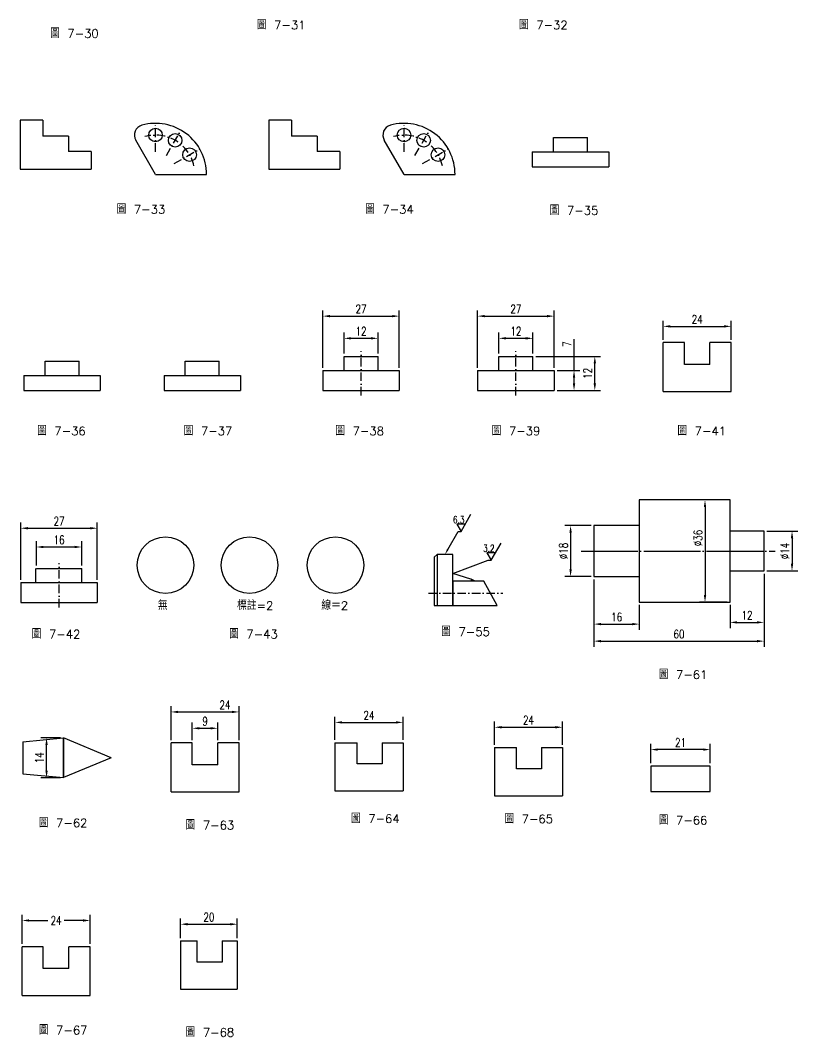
# Model space of a CAD drawing. Extents: x 71 to 345, y -456 to 258.
# Drawn here: x 70.9 to 345.1, y -456 to -97.5 of the extents above; entities that cross this region are included whole.
import ezdxf
from ezdxf import colors
from ezdxf.entities.mleader import LeaderData, LeaderLine
from ezdxf.math import Vec2, Vec3

# ---------------------------------------------------------------- set-up
doc = ezdxf.new("R2010")
doc.units = 0
doc.linetypes.add('CEN3', pattern=[5, 3, -1, 0, -1])
doc.linetypes.add('中心線', pattern=[22, 20, -1, 0, -1])
doc.layers.get('0').update_dxf_attribs({"color": 3, "linetype": 'CONTINUOUS'})
doc.layers.get('DEFPOINTS').update_dxf_attribs({"color": 3, "linetype": 'CONTINUOUS'})
for name, color, linetype in [('CENT3', 1, 'CEN3'), ('文字', 6, 'CONTINUOUS'), ('輪廓線', 7, 'CONTINUOUS')]:
    doc.layers.add(name, color=color, linetype=linetype)
doc.styles.add('CNS', font='romans.shx', dxfattribs={"width": 0.75, "height": 3, "bigfont": 'chineset.shx'})
doc.styles.add('CNS1', font='txt.shx', dxfattribs={"height": 3, "bigfont": 'chineset.shx'})
doc.styles.add('CNS75', font='txt.shx', dxfattribs={"width": 0.75, "height": 3})
doc.dimstyles.new('CNS', dxfattribs={"dimscale": 0, "dimtxt": 3, "dimasz": 2.5, "dimexe": 2, "dimexo": 1, "dimgap": 1, "dimtad": 1, "dimdec": 1, "dimdsep": 46, "dimtxsty": 'CNS75', "dimcen": 0, "dimclrd": 3, "dimclre": 3, "dimclrt": 3, "dimadec": 0, "dimazin": 0, "dimtp": 0.3, "dimtm": 0.3, "dimtfac": 1, "dimtdec": 1, "dimtmove": 0, "dimatfit": 3, "dimfxl": 2, "dimtolj": 1, "dimtzin": 0, "dimarcsym": 0})

# ---------------------------------------------------------------- blocks, each defined once
blk = doc.blocks.new('*D14')
at = {"layer": 'DEFPOINTS', "color": 0}
for p in [(273.24, -293.7), (289.24, -302.7), (289.24, -310.48)]:
    blk.add_point(p, dxfattribs=at)
at = {"layer": '輪廓線', "color": 3, "lineweight": -2}
for p, q in [((273.24, -294.7), (273.24, -312.48)), ((289.24, -303.7), (289.24, -312.48)), ((275.74, -310.48), (286.74, -310.48))]:
    blk.add_line(p, q, dxfattribs=at)
at = {"layer": '輪廓線', "color": 3}
for points in [[(275.74, -310.06), (275.74, -310.9), (273.24, -310.48)], [(286.74, -310.06), (286.74, -310.9), (289.24, -310.48)]]:
    blk.add_solid(points, dxfattribs=at)
at = {"layer": '輪廓線', "color": 3, "insert": (281.24, -307.98), "char_height": 3, "attachment_point": 5, "style": 'CNS75'}
blk.add_mtext('\\A1;16', dxfattribs=at)
blk = doc.blocks.new('*D15')
at = {"layer": 'DEFPOINTS', "color": 0}
for p in [(273.24, -293.7), (333.24, -291.7), (333.24, -316.48)]:
    blk.add_point(p, dxfattribs=at)
at = {"layer": '輪廓線', "color": 3, "lineweight": -2}
for p, q in [((333.24, -292.7), (333.24, -318.48)), ((273.24, -294.7), (273.24, -318.48)), ((275.74, -316.48), (330.74, -316.48))]:
    blk.add_line(p, q, dxfattribs=at)
at = {"layer": '輪廓線', "color": 3}
for points in [[(275.74, -316.06), (275.74, -316.9), (273.24, -316.48)], [(330.74, -316.06), (330.74, -316.9), (333.24, -316.48)]]:
    blk.add_solid(points, dxfattribs=at)
at = {"layer": '輪廓線', "color": 3, "insert": (303.24, -313.98), "char_height": 3, "attachment_point": 5, "style": 'CNS75'}
blk.add_mtext('\\A1;60', dxfattribs=at)
blk = doc.blocks.new('*D16')
at = {"layer": 'DEFPOINTS', "color": 0}
for p in [(333.24, -291.7), (321.24, -302.7), (333.24, -309.86)]:
    blk.add_point(p, dxfattribs=at)
at = {"layer": '輪廓線', "color": 3, "lineweight": -2}
for p, q in [((333.24, -292.7), (333.24, -311.86)), ((321.24, -303.7), (321.24, -311.86)), ((323.74, -309.86), (330.74, -309.86))]:
    blk.add_line(p, q, dxfattribs=at)
at = {"layer": '輪廓線', "color": 3}
for points in [[(323.74, -309.45), (323.74, -310.28), (321.24, -309.86)], [(330.74, -309.45), (330.74, -310.28), (333.24, -309.86)]]:
    blk.add_solid(points, dxfattribs=at)
at = {"layer": '輪廓線', "color": 3, "insert": (327.24, -307.36), "char_height": 3, "attachment_point": 5, "style": 'CNS75'}
blk.add_mtext('\\A1;12', dxfattribs=at)
blk = doc.blocks.new('*D17')
at = {"layer": 'DEFPOINTS', "color": 0}
for p in [(273.24, -275.7), (264.98, -293.7), (273.24, -293.7)]:
    blk.add_point(p, dxfattribs=at)
at = {"layer": '輪廓線', "color": 3, "lineweight": -2}
for p, q in [((272.24, -275.7), (262.98, -275.7)), ((264.98, -278.2), (264.98, -291.2)), ((272.24, -293.7), (262.98, -293.7))]:
    blk.add_line(p, q, dxfattribs=at)
at = {"layer": '輪廓線', "color": 3}
for points in [[(264.57, -278.2), (265.4, -278.2), (264.98, -275.7)], [(264.57, -291.2), (265.4, -291.2), (264.98, -293.7)]]:
    blk.add_solid(points, dxfattribs=at)
at = {"layer": '輪廓線', "color": 3, "insert": (262.48, -284.7), "char_height": 3, "attachment_point": 5, "rotation": 90, "style": 'CNS75'}
blk.add_mtext('\\A1;%%c18', dxfattribs=at)
blk = doc.blocks.new('*D18')
at = {"layer": 'DEFPOINTS', "color": 0}
for p in [(321.24, -266.7), (312.42, -302.7), (321.24, -302.7)]:
    blk.add_point(p, dxfattribs=at)
at = {"layer": '輪廓線', "color": 3, "lineweight": -2}
for p, q in [((320.24, -266.7), (310.42, -266.7)), ((312.42, -269.2), (312.42, -300.2)), ((320.24, -302.7), (310.42, -302.7))]:
    blk.add_line(p, q, dxfattribs=at)
at = {"layer": '輪廓線', "color": 3}
for points in [[(312, -269.2), (312.84, -269.2), (312.42, -266.7)], [(312, -300.2), (312.84, -300.2), (312.42, -302.7)]]:
    blk.add_solid(points, dxfattribs=at)
at = {"layer": '輪廓線', "color": 3, "insert": (309.92, -280.12), "char_height": 3, "attachment_point": 5, "rotation": 90, "style": 'CNS75'}
blk.add_mtext('\\A1;%%c36', dxfattribs=at)
blk = doc.blocks.new('*D19')
at = {"layer": 'DEFPOINTS', "color": 0}
for p in [(333.24, -277.7), (333.24, -291.7), (343.11, -291.7)]:
    blk.add_point(p, dxfattribs=at)
at = {"layer": '輪廓線', "color": 3, "lineweight": -2}
for p, q in [((334.24, -277.7), (345.11, -277.7)), ((343.11, -280.2), (343.11, -289.2)), ((334.24, -291.7), (345.11, -291.7))]:
    blk.add_line(p, q, dxfattribs=at)
at = {"layer": '輪廓線', "color": 3}
for points in [[(342.7, -280.2), (343.53, -280.2), (343.11, -277.7)], [(342.7, -289.2), (343.53, -289.2), (343.11, -291.7)]]:
    blk.add_solid(points, dxfattribs=at)
at = {"layer": '輪廓線', "color": 3, "insert": (340.61, -284.7), "char_height": 3, "attachment_point": 5, "rotation": 90, "style": 'CNS75'}
blk.add_mtext('\\A1;%%c14', dxfattribs=at)
blk = doc.blocks.new('*D20')
at = {"color": 3, "lineweight": -2}
for p, q in [((131.52, -351.38), (131.52, -345.21)), ((134.02, -347.21), (138.02, -347.21)), ((140.52, -351.38), (140.52, -345.21))]:
    blk.add_line(p, q, dxfattribs=at)
at = {"color": 3}
for points in [[(134.02, -346.8), (134.02, -347.63), (131.52, -347.21)], [(138.02, -346.8), (138.02, -347.63), (140.52, -347.21)]]:
    blk.add_solid(points, dxfattribs=at)
at = {"layer": 'DEFPOINTS', "color": 0}
for p in [(140.52, -347.21), (131.52, -352.38), (140.52, -352.38)]:
    blk.add_point(p, dxfattribs=at)
at = {"color": 3, "insert": (136.02, -344.71), "char_height": 3, "attachment_point": 5, "style": 'CNS75'}
blk.add_mtext('\\A1;9', dxfattribs=at)
blk = doc.blocks.new('*D21')
at = {"color": 3, "lineweight": -2}
for p, q in [((124.02, -351.38), (124.02, -339.45)), ((148.02, -351.38), (148.02, -339.45)), ((126.52, -341.45), (145.52, -341.45))]:
    blk.add_line(p, q, dxfattribs=at)
at = {"color": 3}
for points in [[(126.52, -341.03), (126.52, -341.86), (124.02, -341.45)], [(145.52, -341.03), (145.52, -341.86), (148.02, -341.45)]]:
    blk.add_solid(points, dxfattribs=at)
at = {"layer": 'DEFPOINTS', "color": 0}
for p in [(148.02, -341.45), (124.02, -352.38), (148.02, -352.38)]:
    blk.add_point(p, dxfattribs=at)
at = {"color": 3, "insert": (143.04, -338.95), "char_height": 3, "attachment_point": 5, "style": 'CNS75'}
blk.add_mtext('\\A1;24', dxfattribs=at)
blk = doc.blocks.new('*D22')
at = {"color": 3, "lineweight": -2}
for p, q in [((297.65, -210.22), (297.65, -203.47)), ((321.65, -210.22), (321.65, -203.47)), ((300.15, -205.47), (319.15, -205.47))]:
    blk.add_line(p, q, dxfattribs=at)
at = {"color": 3}
for points in [[(300.15, -205.05), (300.15, -205.88), (297.65, -205.47)], [(319.15, -205.05), (319.15, -205.88), (321.65, -205.47)]]:
    blk.add_solid(points, dxfattribs=at)
at = {"layer": 'DEFPOINTS', "color": 0}
for p in [(321.65, -205.47), (297.65, -211.22), (321.65, -211.22)]:
    blk.add_point(p, dxfattribs=at)
at = {"color": 3, "insert": (309.65, -202.97), "char_height": 3, "attachment_point": 5, "style": 'CNS75'}
blk.add_mtext('\\A1;24', dxfattribs=at)
blk = doc.blocks.new('*D32')
at = {"color": 3, "lineweight": -2}
for p, q in [((71.02, -294.86), (71.02, -274.66)), ((98.02, -294.86), (98.02, -274.66)), ((73.52, -276.66), (95.52, -276.66))]:
    blk.add_line(p, q, dxfattribs=at)
at = {"color": 3}
for points in [[(73.52, -276.25), (73.52, -277.08), (71.02, -276.66)], [(95.52, -276.25), (95.52, -277.08), (98.02, -276.66)]]:
    blk.add_solid(points, dxfattribs=at)
at = {"layer": 'DEFPOINTS', "color": 0}
for p in [(98.02, -276.66), (71.02, -295.86), (98.02, -295.86)]:
    blk.add_point(p, dxfattribs=at)
at = {"color": 3, "insert": (84.52, -274.16), "char_height": 3, "attachment_point": 5, "style": 'CNS75'}
blk.add_mtext('\\A1;27', dxfattribs=at)
blk = doc.blocks.new('*D33')
at = {"layer": 'DEFPOINTS', "color": 0}
for p in [(92.52, -283.28), (76.52, -290.86), (92.52, -290.86)]:
    blk.add_point(p, dxfattribs=at)
at = {"layer": '輪廓線', "color": 3, "lineweight": -2}
for p, q in [((76.52, -289.86), (76.52, -281.28)), ((92.52, -289.86), (92.52, -281.28)), ((79.02, -283.28), (90.02, -283.28))]:
    blk.add_line(p, q, dxfattribs=at)
at = {"layer": '輪廓線', "color": 3}
for points in [[(79.02, -282.86), (79.02, -283.7), (76.52, -283.28)], [(90.02, -282.86), (90.02, -283.7), (92.52, -283.28)]]:
    blk.add_solid(points, dxfattribs=at)
at = {"layer": '輪廓線', "color": 3, "insert": (84.52, -280.78), "char_height": 3, "attachment_point": 5, "style": 'CNS75'}
blk.add_mtext('\\A1;16', dxfattribs=at)
blk = doc.blocks.new('*D34')
at = {"color": 3, "lineweight": -2}
for p, q in [((232.2, -220.07), (232.2, -199.87)), ((259.2, -220.07), (259.2, -199.87)), ((234.7, -201.87), (256.7, -201.87))]:
    blk.add_line(p, q, dxfattribs=at)
at = {"color": 3}
for points in [[(234.7, -201.45), (234.7, -202.28), (232.2, -201.87)], [(256.7, -201.45), (256.7, -202.28), (259.2, -201.87)]]:
    blk.add_solid(points, dxfattribs=at)
at = {"layer": 'DEFPOINTS', "color": 0}
for p in [(259.2, -201.87), (232.2, -221.07), (259.2, -221.07)]:
    blk.add_point(p, dxfattribs=at)
at = {"color": 3, "insert": (245.7, -199.37), "char_height": 3, "attachment_point": 5, "style": 'CNS75'}
blk.add_mtext('\\A1;27', dxfattribs=at)
blk = doc.blocks.new('*D35')
at = {"layer": 'DEFPOINTS', "color": 0}
for p in [(259.2, -221.07), (266.21, -221.07), (259.2, -228.07)]:
    blk.add_point(p, dxfattribs=at)
at = {"layer": '輪廓線', "color": 3, "lineweight": -2}
for p, q in [((266.21, -221.07), (266.21, -209.98)), ((260.2, -221.07), (268.21, -221.07)), ((266.21, -225.57), (266.21, -223.57)), ((260.2, -228.07), (268.21, -228.07))]:
    blk.add_line(p, q, dxfattribs=at)
at = {"layer": '輪廓線', "color": 3}
for points in [[(265.79, -223.57), (266.63, -223.57), (266.21, -221.07)], [(265.79, -225.57), (266.63, -225.57), (266.21, -228.07)]]:
    blk.add_solid(points, dxfattribs=at)
at = {"layer": '輪廓線', "color": 3, "insert": (263.71, -211.73), "char_height": 3, "attachment_point": 5, "rotation": 90, "style": 'CNS75'}
blk.add_mtext('\\A1;7', dxfattribs=at)
blk = doc.blocks.new('*D36')
at = {"layer": 'DEFPOINTS', "color": 0}
for p in [(251.7, -216.07), (273.54, -216.07), (259.2, -228.07)]:
    blk.add_point(p, dxfattribs=at)
at = {"layer": '輪廓線', "color": 3, "lineweight": -2}
for p, q in [((252.7, -216.07), (275.54, -216.07)), ((273.54, -225.57), (273.54, -218.57)), ((260.2, -228.07), (275.54, -228.07))]:
    blk.add_line(p, q, dxfattribs=at)
at = {"layer": '輪廓線', "color": 3}
for points in [[(273.12, -218.57), (273.96, -218.57), (273.54, -216.07)], [(273.12, -225.57), (273.96, -225.57), (273.54, -228.07)]]:
    blk.add_solid(points, dxfattribs=at)
at = {"layer": '輪廓線', "color": 3, "insert": (271.04, -222.07), "char_height": 3, "attachment_point": 5, "rotation": 90, "style": 'CNS75'}
blk.add_mtext('\\A1;12', dxfattribs=at)
blk = doc.blocks.new('6.3')
for p, q in [((0, 0), (3.5, 6.06)), ((1.5, 2.6), (-1.5, 2.6)), ((-1.5, 2.6), (0, 0))]:
    blk.add_line(p, q)
at = {"style": 'CNS', "width": 0.75}
blk.add_text('6.3', height=2.5, dxfattribs=at).set_placement((-2.82, 2.93))
blk = doc.blocks.new('3.2')
for p, q in [((0, 0), (3.5, 6.06)), ((1.5, 2.6), (-1.5, 2.6)), ((-1.5, 2.6), (0, 0))]:
    blk.add_line(p, q)
at = {"style": 'CNS', "width": 0.75}
blk.add_text('3.2', height=2.5, dxfattribs=at).set_placement((-2.82, 2.93))
blk = doc.blocks.new('*D38')
at = {"color": 3, "lineweight": -2}
for p, q in [((239.7, -215.07), (239.7, -207.69)), ((251.7, -215.07), (251.7, -207.69)), ((242.2, -209.69), (249.2, -209.69))]:
    blk.add_line(p, q, dxfattribs=at)
at = {"color": 3}
for points in [[(242.2, -209.27), (242.2, -210.11), (239.7, -209.69)], [(249.2, -209.27), (249.2, -210.11), (251.7, -209.69)]]:
    blk.add_solid(points, dxfattribs=at)
at = {"layer": 'DEFPOINTS', "color": 0}
for p in [(251.7, -209.69), (239.7, -216.07), (251.7, -216.07)]:
    blk.add_point(p, dxfattribs=at)
at = {"color": 3, "insert": (245.7, -207.19), "char_height": 3, "attachment_point": 5, "style": 'CNS75'}
blk.add_mtext('\\A1;12', dxfattribs=at)
blk = doc.blocks.new('*D42')
at = {"color": 3, "lineweight": -2}
for p, q in [((177.56, -220.07), (177.56, -199.87)), ((204.56, -220.07), (204.56, -199.87)), ((180.06, -201.87), (202.06, -201.87))]:
    blk.add_line(p, q, dxfattribs=at)
at = {"color": 3}
for points in [[(180.06, -201.45), (180.06, -202.28), (177.56, -201.87)], [(202.06, -201.45), (202.06, -202.28), (204.56, -201.87)]]:
    blk.add_solid(points, dxfattribs=at)
at = {"layer": 'DEFPOINTS', "color": 0}
for p in [(204.56, -201.87), (177.56, -221.07), (204.56, -221.07)]:
    blk.add_point(p, dxfattribs=at)
at = {"color": 3, "insert": (191.06, -199.37), "char_height": 3, "attachment_point": 5, "style": 'CNS75'}
blk.add_mtext('\\A1;27', dxfattribs=at)
blk = doc.blocks.new('*D41')
at = {"color": 3, "lineweight": -2}
for p, q in [((185.06, -215.07), (185.06, -207.69)), ((197.06, -215.07), (197.06, -207.69)), ((187.56, -209.69), (194.56, -209.69))]:
    blk.add_line(p, q, dxfattribs=at)
at = {"color": 3}
for points in [[(187.56, -209.27), (187.56, -210.11), (185.06, -209.69)], [(194.56, -209.27), (194.56, -210.11), (197.06, -209.69)]]:
    blk.add_solid(points, dxfattribs=at)
at = {"layer": 'DEFPOINTS', "color": 0}
for p in [(197.06, -209.69), (185.06, -216.07), (197.06, -216.07)]:
    blk.add_point(p, dxfattribs=at)
at = {"color": 3, "insert": (191.06, -207.19), "char_height": 3, "attachment_point": 5, "style": 'CNS75'}
blk.add_mtext('\\A1;12', dxfattribs=at)
blk = doc.blocks.new('*D46')
at = {"color": 3, "lineweight": -2}
for p, q in [((85.03, -350.63), (78.11, -350.63)), ((80.11, -362.13), (80.11, -353.13)), ((85.03, -364.63), (78.11, -364.63))]:
    blk.add_line(p, q, dxfattribs=at)
at = {"color": 3}
for points in [[(79.69, -353.13), (80.52, -353.13), (80.11, -350.63)], [(79.69, -362.13), (80.52, -362.13), (80.11, -364.63)]]:
    blk.add_solid(points, dxfattribs=at)
at = {"layer": 'DEFPOINTS', "color": 0}
for p in [(80.11, -350.63), (86.03, -350.63), (86.03, -364.63)]:
    blk.add_point(p, dxfattribs=at)
at = {"color": 3, "insert": (77.61, -357.63), "char_height": 3, "attachment_point": 5, "rotation": 90, "style": 'CNS75'}
blk.add_mtext('\\A1;14', dxfattribs=at)
blk = doc.blocks.new('*D47')
at = {"color": 3, "lineweight": -2}
for p, q in [((293.27, -359.56), (293.27, -352.73)), ((311.77, -354.73), (295.77, -354.73)), ((314.27, -359.56), (314.27, -352.73))]:
    blk.add_line(p, q, dxfattribs=at)
at = {"color": 3}
for points in [[(295.77, -354.31), (295.77, -355.14), (293.27, -354.73)], [(311.77, -354.31), (311.77, -355.14), (314.27, -354.73)]]:
    blk.add_solid(points, dxfattribs=at)
at = {"layer": 'DEFPOINTS', "color": 0}
for p in [(293.27, -354.73), (293.27, -360.56), (314.27, -360.56)]:
    blk.add_point(p, dxfattribs=at)
at = {"color": 3, "insert": (303.77, -352.23), "char_height": 3, "attachment_point": 5, "style": 'CNS75'}
blk.add_mtext('\\A1;21', dxfattribs=at)
blk = doc.blocks.new('*D50')
at = {"color": 3, "lineweight": -2}
for p, q in [((181.87, -351.31), (181.87, -343.14)), ((205.87, -351.31), (205.87, -343.14)), ((184.37, -345.14), (203.37, -345.14))]:
    blk.add_line(p, q, dxfattribs=at)
at = {"color": 3}
for points in [[(184.37, -344.73), (184.37, -345.56), (181.87, -345.14)], [(203.37, -344.73), (203.37, -345.56), (205.87, -345.14)]]:
    blk.add_solid(points, dxfattribs=at)
at = {"layer": 'DEFPOINTS', "color": 0}
for p in [(205.87, -345.14), (181.87, -352.31), (205.87, -352.31)]:
    blk.add_point(p, dxfattribs=at)
at = {"color": 3, "insert": (193.87, -342.64), "char_height": 3, "attachment_point": 5, "style": 'CNS75'}
blk.add_mtext('\\A1;24', dxfattribs=at)
blk = doc.blocks.new('*D51')
at = {"color": 3, "lineweight": -2}
for p, q in [((127.39, -421.19), (127.39, -414.31)), ((147.39, -421.19), (147.39, -414.31)), ((129.89, -416.31), (144.89, -416.31))]:
    blk.add_line(p, q, dxfattribs=at)
at = {"color": 3}
for points in [[(129.89, -415.89), (129.89, -416.73), (127.39, -416.31)], [(144.89, -415.89), (144.89, -416.73), (147.39, -416.31)]]:
    blk.add_solid(points, dxfattribs=at)
at = {"layer": 'DEFPOINTS', "color": 0}
for p in [(147.39, -416.31), (127.39, -422.19), (147.39, -422.19)]:
    blk.add_point(p, dxfattribs=at)
at = {"color": 3, "insert": (137.39, -413.81), "char_height": 3, "attachment_point": 5, "style": 'CNS75'}
blk.add_mtext('\\A1;20', dxfattribs=at)
blk = doc.blocks.new('*D52')
at = {"color": 3, "lineweight": -2}
for p, q in [((238.12, -353.01), (238.12, -344.85)), ((240.62, -346.85), (259.62, -346.85)), ((262.12, -353.01), (262.12, -344.85))]:
    blk.add_line(p, q, dxfattribs=at)
at = {"color": 3}
for points in [[(240.62, -346.43), (240.62, -347.26), (238.12, -346.85)], [(259.62, -346.43), (259.62, -347.26), (262.12, -346.85)]]:
    blk.add_solid(points, dxfattribs=at)
at = {"layer": 'DEFPOINTS', "color": 0}
for p in [(262.12, -346.85), (238.12, -354.01), (262.12, -354.01)]:
    blk.add_point(p, dxfattribs=at)
at = {"color": 3, "insert": (250.12, -344.35), "char_height": 3, "attachment_point": 5, "style": 'CNS75'}
blk.add_mtext('\\A1;24', dxfattribs=at)
blk = doc.blocks.new('*D54')
at = {"color": 3, "lineweight": -2}
for p, q in [((71.47, -423.27), (71.47, -412.99)), ((73.97, -414.99), (80.59, -414.99)), ((92.97, -414.99), (86.34, -414.99)), ((95.47, -423.27), (95.47, -412.99))]:
    blk.add_line(p, q, dxfattribs=at)
at = {"color": 3}
for points in [[(73.97, -414.58), (73.97, -415.41), (71.47, -414.99)], [(92.97, -414.58), (92.97, -415.41), (95.47, -414.99)]]:
    blk.add_solid(points, dxfattribs=at)
at = {"layer": 'DEFPOINTS', "color": 0}
for p in [(95.47, -414.99), (71.47, -424.27), (95.47, -424.27)]:
    blk.add_point(p, dxfattribs=at)
at = {"color": 3, "insert": (83.47, -414.99), "char_height": 3, "attachment_point": 5, "style": 'CNS75'}
blk.add_mtext('\\A1;24', dxfattribs=at)

msp = doc.modelspace()

# ---------------------------------------------------------------- linework, layer by layer
at = {"layer": 'CENT3'}
for p, q in [((118.553, -143.873), (118.553, -133.882)), ((206.226, -143.873), (206.226, -133.882)), ((122.371, -145.268), (127.553, -136.294)), ((210.045, -145.268), (215.226, -136.294)), ((125.113, -148.094), (134.141, -142.882)), ((212.787, -148.094), (221.815, -142.882)), ((191.062, -229.813), (191.062, -214.245)), ((245.703, -229.813), (245.703, -214.245)), ((84.521, -304.608), (84.521, -289.04)), ((214.876, -299.59), (241.09, -299.59))]:
    msp.add_line(p, q, dxfattribs=at)
at = {"layer": 'CENT3', "linetype": '中心線'}
msp.add_line((268.704, -284.704), (337.223, -284.704), dxfattribs=at)
at = {"layer": 'CENT3'}
for centre in [(118.553, -151.882), (206.226, -151.882)]:
    msp.add_arc(centre, 13.87, 12.57433, 105.65858, dxfattribs=at)
at = {"layer": 'DEFPOINTS', "color": 0, "linetype": 'ByBlock'}
for p in [(129.836, -145.403), (217.51, -145.403), (118.553, -151.882), (118.553, -151.882), (118.553, -151.882), (206.226, -151.882), (206.226, -151.882), (206.226, -151.882)]:
    msp.add_point(p, dxfattribs=at)
at = {"layer": '輪廓線'}
for p, q in [((70.851, -132.777), (70.851, -149.991)), ((78.851, -132.777), (70.851, -132.777)), ((78.851, -132.777), (78.851, -138.453)), ((158.525, -132.777), (158.525, -149.991)), ((166.525, -132.777), (158.525, -132.777)), ((166.525, -132.777), (166.525, -138.453)), ((87.851, -138.453), (78.851, -138.453)), ((87.851, -138.453), (87.851, -143.777)), ((175.525, -138.453), (166.525, -138.453)), ((175.525, -138.453), (175.525, -143.777)), ((258.982, -138.876), (270.982, -138.876)), ((258.982, -143.876), (258.982, -138.876)), ((270.982, -143.876), (270.982, -138.876)), ((118.553, -151.882), (111.581, -139.807)), ((206.226, -151.882), (199.255, -139.807)), ((95.851, -143.777), (87.851, -143.777)), ((95.851, -143.777), (95.851, -149.991)), ((183.525, -143.777), (175.525, -143.777)), ((183.525, -143.777), (183.525, -149.991)), ((251.482, -143.876), (251.482, -149.181)), ((251.482, -143.876), (278.482, -143.876)), ((278.482, -143.876), (278.482, -149.181)), ((70.851, -149.991), (95.851, -149.991)), ((158.525, -149.991), (183.525, -149.991)), ((251.482, -149.181), (278.482, -149.181)), ((118.553, -151.882), (136.553, -151.882)), ((206.226, -151.882), (224.226, -151.882)), ((297.647, -228.437), (297.647, -211.223)), ((305.147, -211.223), (297.647, -211.223)), ((305.147, -218.9), (305.147, -211.223)), ((314.147, -218.9), (314.147, -211.223)), ((321.647, -211.223), (314.147, -211.223)), ((321.647, -228.437), (321.647, -211.223)), ((79.563, -217.761), (91.563, -217.761)), ((79.563, -222.761), (79.563, -217.761)), ((91.563, -222.761), (91.563, -217.761)), ((129.056, -217.761), (141.056, -217.761)), ((129.056, -222.761), (129.056, -217.761)), ((141.056, -222.761), (141.056, -217.761)), ((185.062, -216.065), (197.062, -216.065)), ((185.062, -221.065), (185.062, -216.065)), ((197.062, -221.065), (197.062, -216.065)), ((239.703, -216.065), (251.703, -216.065)), ((239.703, -221.065), (239.703, -216.065)), ((251.703, -221.065), (251.703, -216.065)), ((177.562, -221.065), (177.562, -228.065)), ((177.562, -221.065), (204.562, -221.065)), ((204.562, -221.065), (204.562, -228.065)), ((232.203, -221.065), (232.203, -228.065)), ((232.203, -221.065), (259.203, -221.065)), ((259.203, -221.065), (259.203, -228.065)), ((314.147, -218.9), (305.147, -218.9)), ((72.063, -222.761), (72.063, -228.065)), ((72.063, -222.761), (99.063, -222.761)), ((99.063, -222.761), (99.063, -228.065)), ((121.556, -222.761), (121.556, -228.065)), ((121.556, -222.761), (148.556, -222.761)), ((148.556, -222.761), (148.556, -228.065)), ((72.063, -228.065), (99.063, -228.065)), ((121.556, -228.065), (148.556, -228.065)), ((177.562, -228.065), (204.562, -228.065)), ((232.203, -228.065), (259.203, -228.065)), ((297.647, -228.437), (321.647, -228.437)), ((321.236, -266.704), (289.236, -266.704)), ((289.236, -266.704), (289.236, -302.704)), ((321.236, -302.704), (321.236, -266.704)), ((289.236, -275.704), (273.236, -275.704)), ((273.236, -275.704), (273.236, -293.704)), ((333.236, -277.704), (321.236, -277.704)), ((333.236, -291.704), (333.236, -277.704)), ((217.876, -285.88), (216.876, -286.88)), ((217.876, -285.88), (217.876, -303.888)), ((223.48, -285.88), (217.876, -285.88)), ((223.48, -303.888), (223.48, -285.88)), ((216.876, -286.88), (216.876, -303.888)), ((76.312, -295.86), (76.312, -290.86)), ((76.521, -290.86), (92.521, -290.86)), ((92.521, -295.86), (92.521, -290.86)), ((273.236, -293.704), (289.236, -293.704)), ((321.236, -291.704), (333.236, -291.704)), ((71.021, -295.86), (71.021, -302.86)), ((71.021, -295.86), (98.021, -295.86)), ((98.021, -295.86), (98.021, -302.86)), ((234.402, -295.292), (223.48, -295.292)), ((223.48, -295.292), (223.48, -303.888)), ((239.09, -303.888), (234.402, -295.292)), ((71.021, -302.86), (98.021, -302.86)), ((216.876, -303.888), (239.09, -303.888)), ((289.236, -302.704), (321.236, -302.704)), ((71.703, -352.024), (86.028, -350.626)), ((86.028, -364.626), (86.028, -350.626)), ((102.881, -357.626), (86.028, -350.626)), ((71.703, -352.024), (71.703, -363.229)), ((124.02, -369.592), (124.02, -352.378)), ((131.52, -352.378), (124.02, -352.378)), ((131.52, -360.055), (131.52, -352.378)), ((140.52, -360.055), (140.52, -352.378)), ((148.02, -352.378), (140.52, -352.378)), ((148.02, -369.592), (148.02, -352.378)), ((181.867, -352.309), (181.867, -369.309)), ((181.867, -352.309), (189.669, -352.309)), ((189.669, -359.771), (189.669, -352.309)), ((198.519, -352.309), (198.519, -359.771)), ((198.519, -352.309), (205.867, -352.309)), ((205.867, -352.309), (205.867, -369.309)), ((238.117, -354.012), (238.117, -371.012)), ((238.117, -354.012), (245.919, -354.012)), ((245.919, -361.475), (245.919, -354.012)), ((254.768, -354.012), (254.768, -361.475)), ((254.768, -354.012), (262.117, -354.012)), ((262.117, -354.012), (262.117, -371.012)), ((102.881, -357.626), (86.028, -364.626)), ((140.52, -360.055), (131.52, -360.055)), ((198.519, -359.771), (189.669, -359.771)), ((254.768, -361.475), (245.919, -361.475)), ((71.703, -363.229), (86.028, -364.626)), ((124.02, -369.592), (148.02, -369.592)), ((181.867, -369.309), (205.867, -369.309)), ((238.117, -371.012), (262.117, -371.012)), ((127.389, -422.191), (133.191, -422.191)), ((127.389, -422.191), (127.389, -439.191)), ((133.191, -429.653), (133.191, -422.191)), ((142.041, -422.191), (142.041, -429.653)), ((142.041, -422.191), (147.389, -422.191)), ((147.389, -422.191), (147.389, -439.191)), ((71.469, -441.485), (71.469, -424.271)), ((78.969, -424.271), (71.469, -424.271)), ((78.969, -431.948), (78.969, -424.271)), ((87.969, -431.948), (87.969, -424.271)), ((95.469, -424.271), (87.969, -424.271)), ((95.469, -441.485), (95.469, -424.271)), ((142.041, -429.653), (133.191, -429.653)), ((87.969, -431.948), (78.969, -431.948)), ((127.389, -439.191), (147.389, -439.191)), ((71.469, -441.485), (95.469, -441.485))]:
    msp.add_line(p, q, dxfattribs=at)
msp.add_lwpolyline([(86.028, -350.626), (86.028, -364.626)], dxfattribs=at)
msp.add_lwpolyline([(293.274, -369.565), (314.274, -369.565), (314.274, -360.565), (293.274, -360.565)], close=True, dxfattribs=at)
for centre, radius in [((118.553, -138.012), 2.393), ((206.226, -138.012), 2.393), ((125.488, -139.87), 2.393), ((213.161, -139.87), 2.393), ((130.564, -144.947), 2.393), ((218.238, -144.947), 2.393), ((122.065, -289.691), 10), ((151.732, -289.691), 10), ((182.048, -289.691), 10)]:
    msp.add_circle(centre, radius, dxfattribs=at)
for centre, radius, start, end in [((114.699, -138.007), 3.6, 105.52249, 210), ((118.553, -151.882), 18, 0, 105.52249), ((202.373, -138.007), 3.6, 105.52249, 210), ((206.226, -151.882), 18, 0, 105.52249)]:
    msp.add_arc(centre, radius, start, end, dxfattribs=at)

# ---------------------------------------------------------------- texts
at = {"layer": '文字', "style": 'CNS1'}
for s, p in [('無', (119.351, -305.452)), ('標註=2', (147.299, -305.452)), ('線＝2', (177.036, -305.452))]:
    msp.add_text(s, height=3, dxfattribs=at).set_placement(p)
at = {"layer": '輪廓線', "style": 'CNS1'}
for s, p in [('圖 7-31', (154.277, -100.712)), ('圖 7-32', (246.755, -100.712)), ('圖 7-30', (81.342, -103.71)), ('圖 7-33', (104.797, -165.721)), ('圖 7-34', (192.471, -165.721)), ('圖 7-35', (257.579, -166.117)), ('圖 7-36', (76.757, -243.863)), ('圖 7-37', (128.446, -243.863)), ('圖 7-38', (181.98, -243.863)), ('圖 7-39', (237.112, -243.863)), ('圖 7-41', (302.66, -243.863)), ('圖 7-55', (219.322, -314.681)), ('圖 7-42', (74.852, -315.529)), ('圖 7-43', (144.504, -315.529)), ('圖 7-61', (296.079, -329.803)), ('圖 7-62', (77.345, -382.102)), ('圖 7-63', (129.113, -382.894)), ('圖 7-64', (187.496, -380.588)), ('圖 7-65', (241.631, -380.687)), ('圖 7-66', (296.079, -381.148)), ('圖 7-67', (77.345, -455.177)), ('圖 7-68', (129.113, -455.969))]:
    msp.add_text(s, height=3, dxfattribs=at).set_placement(p)

# ---------------------------------------------------------------- dimensions: what is measured, and where the dimension line sits
for base, p1, p2, picture, middle in [((204.562, -201.868), (177.562, -221.065), (204.562, -221.065), '*D42', (191.062, -199.368)), ((259.203, -201.868), (232.203, -221.065), (259.203, -221.065), '*D34', (245.703, -199.368)), ((321.647, -205.465), (297.647, -211.223), (321.647, -211.223), '*D22', (309.647, -202.965)), ((98.021, -276.663), (71.021, -295.86), (98.021, -295.86), '*D32', (84.521, -274.163)), ((140.52, -347.212), (131.52, -352.378), (140.52, -352.378), '*D20', (136.02, -344.712)), ((205.867, -345.143), (181.867, -352.309), (205.867, -352.309), '*D50', (193.867, -342.643)), ((262.117, -346.847), (238.117, -354.012), (262.117, -354.012), '*D52', (250.117, -344.347)), ((293.274, -354.726), (314.274, -360.565), (293.274, -360.565), '*D47', (303.774, -352.226)), ((147.389, -416.308), (127.389, -422.191), (147.389, -422.191), '*D51', (137.389, -413.808))]:
    dim = msp.add_linear_dim(base=base, p1=p1, p2=p2, dimstyle='CNS', override={"dimscale": 1})
    dim.commit()
    dim.dimension.update_dxf_attribs({"geometry": picture, "text_midpoint": middle})
at = {"color": 2}
for base, p1, p2, override, picture, middle in [((197.062, -209.691), (185.062, -216.065), (197.062, -216.065), {"dimscale": 1}, '*D41', (191.062, -207.191)), ((251.703, -209.691), (239.703, -216.065), (251.703, -216.065), {"dimscale": 1}, '*D38', (245.703, -207.191)), ((95.469, -414.994), (71.469, -424.271), (95.469, -424.271), {"dimscale": 1, "dimtad": 0}, '*D54', (83.469, -414.994))]:
    dim = msp.add_linear_dim(base=base, p1=p1, p2=p2, dimstyle='CNS', override=override, dxfattribs=at)
    dim.commit()
    dim.dimension.update_dxf_attribs({"geometry": picture, "text_midpoint": middle})
dim = msp.add_linear_dim(base=(148.02, -341.448), p1=(124.02, -352.378), p2=(148.02, -352.378), dimstyle='CNS', override={"dimscale": 1})
dim.commit()
dim.dimension.update_dxf_attribs({"geometry": '*D21', "text_midpoint": (143.044, -341.448), "dimtype": 160})
dim = msp.add_linear_dim(base=(80.108, -350.626), p1=(86.028, -364.626), p2=(86.028, -350.626), angle=90, dimstyle='CNS', override={"dimscale": 1})
dim.commit()
dim.dimension.update_dxf_attribs({"geometry": '*D46', "text_midpoint": (77.608, -357.626)})
at = {"layer": '輪廓線'}
dim = msp.add_linear_dim(base=(266.209, -221.065), p1=(259.203, -228.065), p2=(259.203, -221.065), angle=90, dimstyle='CNS', override={"dimscale": 1}, dxfattribs=at)
dim.commit()
dim.dimension.update_dxf_attribs({"geometry": '*D35', "text_midpoint": (266.209, -211.729), "dimtype": 160})
dim = msp.add_linear_dim(base=(273.539, -216.065), p1=(259.203, -228.065), p2=(251.703, -216.065), angle=90, dimstyle='CNS', override={"dimscale": 1}, dxfattribs=at)
dim.commit()
dim.dimension.update_dxf_attribs({"geometry": '*D36', "text_midpoint": (271.039, -222.065)})
dim = msp.add_linear_dim(base=(312.42, -302.704), p1=(321.236, -266.704), p2=(321.236, -302.704), angle=90, text='%%c<>', dimstyle='CNS', override={"dimscale": 1}, dxfattribs=at)
dim.commit()
dim.dimension.update_dxf_attribs({"geometry": '*D18', "text_midpoint": (312.42, -280.116), "dimtype": 160})
for base, p1, p2, picture, middle in [((264.984, -293.704), (273.236, -275.704), (273.236, -293.704), '*D17', (262.484, -284.704)), ((343.114, -291.704), (333.236, -277.704), (333.236, -291.704), '*D19', (340.614, -284.704))]:
    dim = msp.add_linear_dim(base=base, p1=p1, p2=p2, angle=90, text='%%c<>', dimstyle='CNS', override={"dimscale": 1}, dxfattribs=at)
    dim.commit()
    dim.dimension.update_dxf_attribs({"geometry": picture, "text_midpoint": middle})
for base, p1, p2, picture, middle in [((92.521, -283.281), (76.521, -290.86), (92.521, -290.86), '*D33', (84.521, -280.781)), ((333.236, -316.481), (273.236, -293.704), (333.236, -291.704), '*D15', (303.236, -313.981)), ((289.236, -310.481), (273.236, -293.704), (289.236, -302.704), '*D14', (281.236, -307.981)), ((333.236, -309.862), (321.236, -302.704), (333.236, -291.704), '*D16', (327.236, -307.362))]:
    dim = msp.add_linear_dim(base=base, p1=p1, p2=p2, dimstyle='CNS', override={"dimscale": 1}, dxfattribs=at)
    dim.commit()
    dim.dimension.update_dxf_attribs({"geometry": picture, "text_midpoint": middle})

# ---------------------------------------------------------------- leaders
ml = msp.add_multileader_block('Standard')
ml.set_content('6.3', color=256)
ml.set_leader_properties()
ml.build(insert=Vec2(0, 0))
ml.multileader.update_dxf_attribs({"text_left_attachment_type": 5, "text_right_attachment_type": 5, "dogleg_length": 1, "arrow_head_size": 2, "block_connection_type": 1})
ctx = ml.context
ctx.base_point, ctx.char_height, ctx.arrow_head_size, ctx.landing_gap_size, ctx.plane_origin = Vec3(226.33, -277.822), 2.5, 2, 1, Vec3(220.678, -285.88)
ctx.left_attachment, ctx.right_attachment, ctx.attachment_type = 5, 5, 1
notes = []
notes.append((ctx, [(0, (1, 1, 0), (225.33, -277.822), (1, 0), 1, [(0, [(220.678, -285.88)], 0, [])])]))
ctx.block.insert = Vec3(226.33, -277.822)
ml = msp.add_multileader_block('Standard')
ml.set_content('3.2', color=256)
ml.set_leader_properties()
ml.build(insert=Vec2(0, 0))
ml.multileader.update_dxf_attribs({"text_left_attachment_type": 5, "text_right_attachment_type": 5, "dogleg_length": 1, "arrow_head_size": 2, "block_connection_type": 1})
ctx = ml.context
ctx.base_point, ctx.char_height, ctx.arrow_head_size, ctx.landing_gap_size, ctx.plane_origin = Vec3(236.95, -287.934), 2.5, 2, 1, Vec3(231.702, -295.292)
ctx.left_attachment, ctx.right_attachment, ctx.attachment_type = 5, 5, 1
notes.append((ctx, [(0, (1, 1, 0), (235.95, -287.934), (1, 0), 1, [(2, [(231.702, -295.292), (223.48, -292.61)], 0, [])])]))
ctx.block.insert = Vec3(236.95, -287.934)
for ctx, leaders in notes:
    for number, flags, end, landing, length, lines in leaders:
        leader = LeaderData()
        leader.index, (leader.has_last_leader_line, leader.has_dogleg_vector, leader.attachment_direction) = number, flags
        leader.last_leader_point, leader.dogleg_vector, leader.dogleg_length = Vec3(end), Vec3(landing), length
        for number, points, colour, breaks in lines:
            line = LeaderLine()
            line.index, line.vertices, line.color, line.breaks = number, Vec3.list(points), colors.encode_raw_color(colour), breaks
            leader.lines.append(line)
        ctx.leaders.append(leader)

doc.saveas('drawing.dxf')
